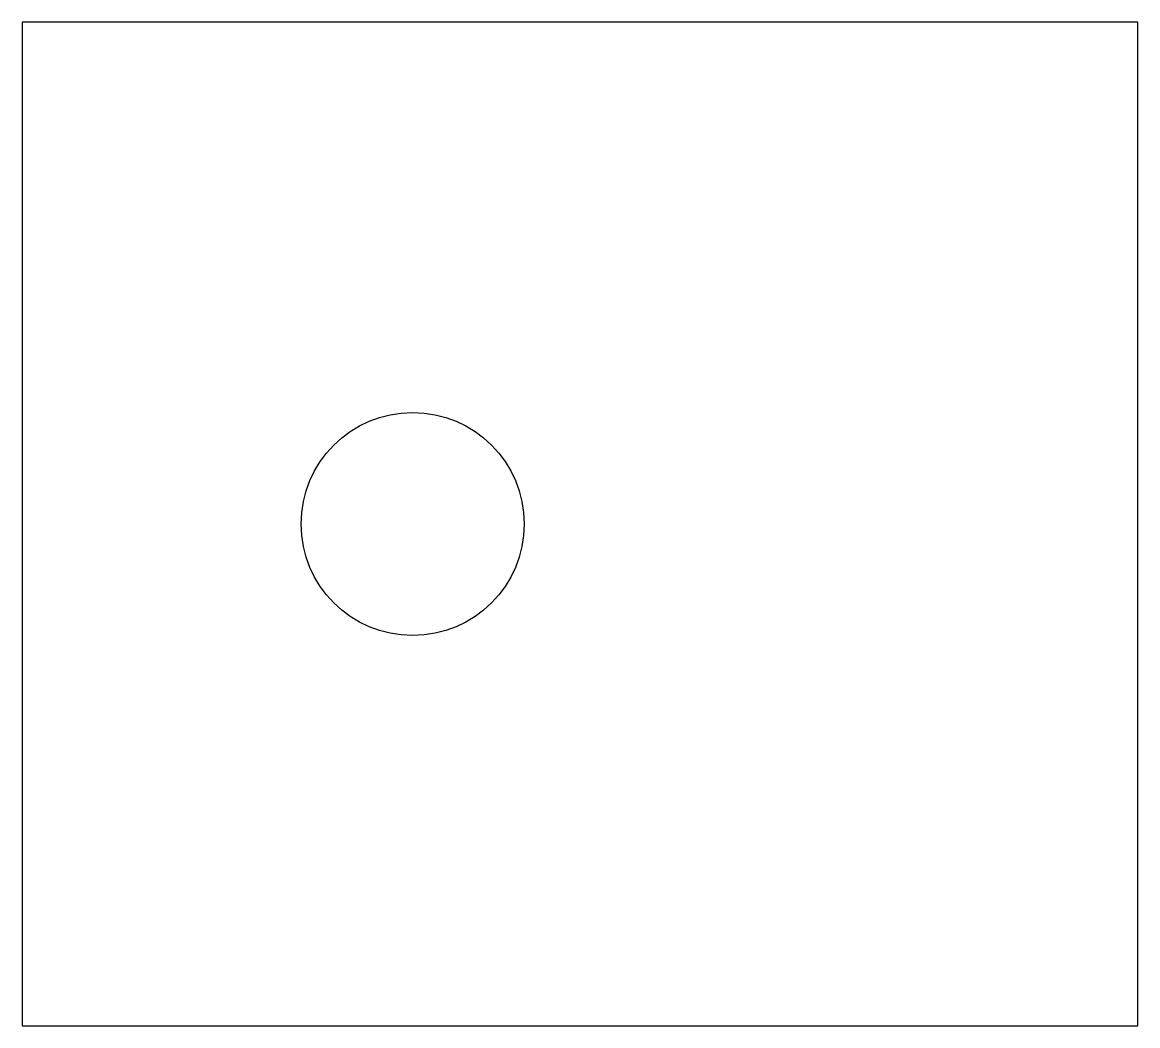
# Model space of a CAD drawing. Header units: inches. Extents: x 0 to 100, y 0 to 90.
import ezdxf

# ---------------------------------------------------------------- set-up
doc = ezdxf.new("R2010")
doc.units = ezdxf.units.IN
doc.header["$MEASUREMENT"] = 0
doc.layers.add('dim 1', color=7, linetype='Continuous', lineweight=9)

msp = doc.modelspace()

# ---------------------------------------------------------------- linework, layer by layer
at = {"layer": 'dim 1', "lineweight": 30}
msp.add_lwpolyline([(0, 0), (100, 0), (100, 90), (0, 90)], close=True, dxfattribs=at)
msp.add_circle((35, 45), 10, dxfattribs=at)

doc.saveas('drawing.dxf')
